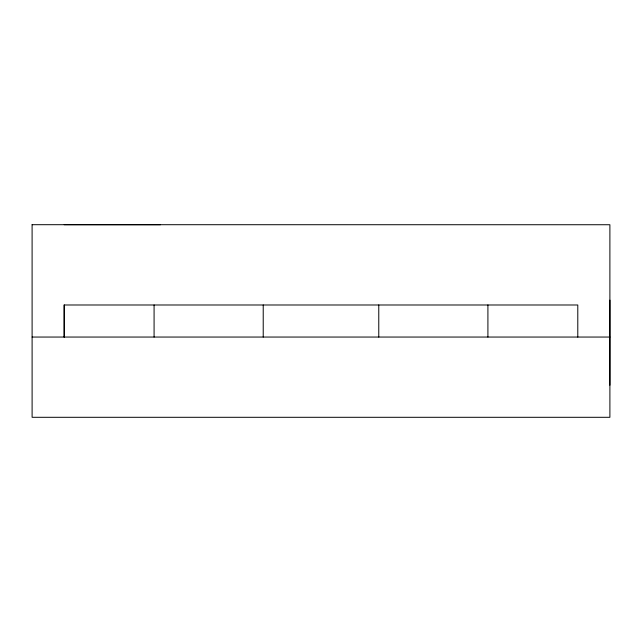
<?xml version="1.0" encoding="UTF-8"?>
<svg xmlns="http://www.w3.org/2000/svg" width="642" height="642" viewBox="0 0 642 642"><rect width="100%" height="100%" fill="white"/><g stroke="black" fill="none" stroke-linecap="round" stroke-linejoin="round"><path stroke-width="0.96" d="M64.2 304.886L64.2 337.09L64.2 304.99L577.792 304.99L577.792 337.09M609.868 385.2L609.9 300.135M64.2 224.7L160.5 224.724M32.1 337.05L609.892 337.05M487.912 304.958L487.912 337.058M378.772 304.958L378.772 337.058M263.22 304.974L263.22 337.074M154.08 304.974L154.08 337.074M32.1 224.7L32.108 417.3L609.9 417.3L609.892 224.74L32.1 224.7"/></g></svg>
